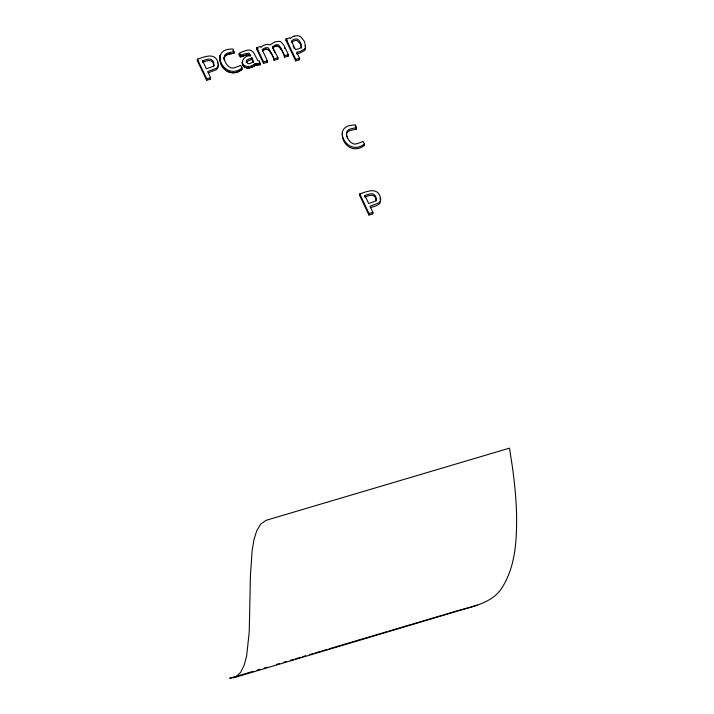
<?xml version="1.0" encoding="UTF-8"?>
<svg xmlns="http://www.w3.org/2000/svg" width="714" height="714" viewBox="0 0 714 714"><rect width="100%" height="100%" fill="white"/><g stroke="black" fill="none" stroke-linecap="round" stroke-linejoin="round"><path stroke-width="1.07" d="M213.986 66.161L213.593 63.948M376.296 200.884L375.894 198.67A10.862 8.809 3.3 0 0 375.171 197.242C373.065 193.539 367.924 196.029 365.113 196.912M197.323 60.681L197.403 59.182C202.954 57.504 213.058 52.559 217.02 59.967A16.377 13.289 3.3 0 1 217.788 61.582L218.341 64.59A6.872 5.569 3.3 0 1 216.556 68.151L207.694 71.543L210.594 77.647L210.505 79.147L206.632 80.289L197.323 60.681L198.412 60.36M202.589 60.779L206.391 68.794L213.263 66.295A3.445 2.794 3.3 0 0 213.897 65.385L213.673 62.448A10.862 8.809 3.3 0 0 212.95 61.02C210.773 57.209 205.445 59.949 202.589 60.779L202.499 62.279C205.355 61.449 210.692 58.709 212.861 62.52A10.862 8.809 3.3 0 1 213.584 63.948M206.632 80.289L206.721 78.79L197.403 59.182M234.192 51.667A38.529 31.264 3.3 0 0 227.686 53.077C219.555 55.389 227.525 70.659 234.54 67.669A42.403 34.406 3.3 0 0 240.689 65.349L242.046 67.955C224.83 82.021 207.051 47.999 233.112 49.052L234.103 53.166C230.568 54.014 222.964 54.014 224.187 59.449M260.396 63.234L255.255 63.555L255.166 65.045C251.346 69.16 242.207 69.508 242.162 62.35C242.073 60.922 242.305 66.634 244.331 67.018C249.918 70.454 254.612 64.001 260.315 64.733L259.378 60.824L258.191 60.815A1.187 0.964 3.3 0 1 257.816 60.654L253.479 52.318L250.489 50.114L247.365 50.132L242.59 51.676L239.199 53.318L239.11 54.817L240.297 56.986L247.704 54.532L249.186 54.764L250.257 56.058L249.284 54.826L247.963 54.514L241.386 56.593M240.297 56.986L240.386 55.487L239.199 53.318M242.046 67.955L241.957 69.454C230.943 78.317 217.591 67.928 220.296 55.246M253.265 62.386L251.792 59.289L251.881 57.789L246.687 60.128A2.115 1.723 3.3 0 0 246.339 60.842L247.633 63.394A1.731 1.41 3.3 0 0 248.445 63.653L249.659 63.51A14.637 11.87 3.3 0 0 253.131 61.94L253.684 61.6L251.881 57.789M284.538 57.191L284.627 55.692L281.021 48.106L278.612 44.803L276.023 44.714L272.418 46.669L277.951 57.664L277.871 59.164L274.096 60.288L274.185 58.789L268.455 48.07A1.946 1.58 3.3 0 0 267.572 47.659L265.554 47.82A8.229 6.676 3.3 0 0 262.565 49.355L262.136 49.685L267.411 60.797L267.322 62.296L263.52 63.421L256.719 49.105L256.808 47.606L260.574 46.49L260.994 47.374C263.225 44.982 266.938 43.599 270.07 44.92L274.944 41.894L279.219 41.305A4.195 3.4 3.3 0 1 280.914 41.912L283.842 45.169L288.394 54.567L288.313 56.067L284.538 57.191C283.092 51.899 278.879 41.599 272.329 48.168M263.52 63.421L263.6 61.922L256.808 47.606M304.619 49.052L300.139 51.444A22.536 18.287 3.3 0 1 296.694 52.158L299.594 58.271L299.505 59.771L295.703 60.895L285.984 40.43L286.064 38.931L289.839 37.815L290.259 38.699A9.8 7.952 3.3 0 1 294.15 36.084M295.703 60.895L295.792 59.396L286.064 38.931M355.376 126.574L355.465 125.075C329.413 124.022 347.183 158.044 364.399 143.978L363.042 141.381A42.403 34.406 3.3 0 1 356.893 143.692C349.887 146.682 341.908 131.412 350.047 129.1A38.529 31.264 3.3 0 1 356.545 127.699L355.465 125.075M346.379 134.473L347.102 132.126L349.958 130.6A38.529 31.264 3.3 0 1 356.464 129.198L356.545 127.69M359.624 195.404L359.713 193.905C365.265 192.227 375.368 187.282 379.33 194.69A16.377 13.289 3.3 0 1 380.098 196.305L380.651 199.313A6.872 5.569 3.3 0 1 378.866 202.874L370.004 206.275L372.895 212.37L372.815 213.87L368.942 215.021L359.624 195.404L360.722 195.083M342.47 131.599C340.453 144.344 353.305 154.153 364.318 145.477L364.399 143.978M364.809 197.002L364.89 195.502C367.746 194.672 373.083 191.932 375.252 195.743A10.862 8.809 3.3 0 1 375.975 197.171L376.198 200.107A3.445 2.794 3.3 0 1 375.573 201.018L368.701 203.526L364.89 195.502M368.942 215.021L369.022 213.522L359.713 193.905M246.232 62.537L246.259 62.341A2.115 1.723 3.3 0 1 246.607 61.627L251.792 59.289M301.281 48.24L300.799 45.125A21.036 17.065 3.3 0 0 300.103 43.616L297.176 40.644A2.865 2.321 3.3 0 0 296.015 40.448L294.766 40.636A8.675 7.033 3.3 0 0 291.776 42.215L291.66 42.296M220.108 55.576C218.1 68.321 230.952 78.129 241.957 69.454L241.448 68.482M220.519 54.924L220.769 54.612M262.377 50.944C268.446 44.928 273.185 55.683 274.096 60.288M255.255 63.555L252.827 65.179A13.486 10.942 3.3 0 1 250.132 66.277C238.583 68 241.073 55.424 250.828 55.585L248.972 53.131L245.134 53.782A94.471 76.648 3.3 0 0 241.475 55.094M262.493 50.855C265.197 48.097 269.803 48.802 270.606 52.925M272.828 47.793C275.47 45.205 280.058 45.5 280.932 49.605M239.975 54.362L239.11 54.817L240.395 54.148M240.386 55.487L241.475 55.094M233.523 677.845L477.514 605.133M256.719 49.105L258.129 48.686M285.984 40.43L287.394 40.011M208.22 72.864L216.449 69.633A6.872 5.569 3.3 0 0 218.252 66.09L218.154 64.644M206.721 78.79L210.594 77.647M263.6 61.922L267.411 60.797M274.185 58.789L277.951 57.664M284.627 55.692L288.394 54.567M295.792 59.396L299.594 58.271M370.227 207.676L376.224 205.828L378.759 204.356A6.872 5.569 3.3 0 0 380.562 200.812L380.16 198.206M369.022 213.522L372.895 212.37M244.893 673.784L229.676 678.3L235.906 676.854L240.68 672.329L244.206 665.145L246.678 655.729L249.24 631.854L250.418 575.645L252.194 549.994L254.068 539.249L256.87 530.448L260.797 524.005L266.036 520.336L509.484 448.133L512.268 466.028A219.858 52.158 73.5 0 1 516.552 513.277C516.865 537.954 516.061 564.363 502.995 586.132C493.785 602.527 474.444 606.079 457.906 610.613M245.902 673.489L253.006 671.383M257.067 670.178L260.11 669.277M264.162 668.072L267.206 667.171M276.336 664.457L279.379 663.556M283.44 662.36L286.484 661.45M290.536 660.254L293.579 659.343M295.605 658.745L300.683 657.246M302.709 656.639L305.753 655.738M309.814 654.533L312.857 653.631M314.883 653.033L319.952 651.525M321.978 650.927L327.057 649.419M329.083 648.821L386.899 631.667M388.934 631.069L397.046 628.659M398.064 628.365L411.246 624.447M412.264 624.152L442.689 615.129M443.706 614.825L456.889 610.916M294.195 36.164L297.399 35.709A5.373 4.355 3.3 0 1 300.683 36.744L303.959 40.752A29.738 24.124 3.3 0 1 304.682 42.233L305.556 47.427A5.301 4.302 3.3 0 1 304.619 49.052M255.166 65.045L260.315 64.733L259.932 63.832M273.239 49.543L273.373 49.801M363.81 144.505L364.318 145.477M273.667 50.364L273.828 50.685M284.44 47.936L284.663 48.4M372.271 212.727L372.815 213.87M293.097 46.258L293.347 46.785M293.847 47.838L294.097 48.373M296.792 54.05L296.613 53.675A22.536 18.287 3.3 0 0 300.058 52.961L304.539 50.551A5.301 4.302 3.3 0 0 305.476 48.927L305.28 45.589M299.148 59.012L299.505 59.771M287.858 55.112L288.313 56.067M274.346 51.747L274.783 52.675M277.425 58.236L277.871 59.164M266.661 60.904L267.322 62.296M210.148 78.379L210.505 79.147M355.92 127.886L356.464 129.189M233.023 50.551L234.103 53.166C230.443 53.943 222.572 54.175 224.276 59.824M347.191 137.516L347.575 138.462M346.638 135.847L346.87 136.642M217.351 62.252A16.377 13.289 3.3 0 1 217.708 63.082M301.451 45.964L301.37 46.74A2.927 2.374 3.3 0 1 300.656 47.82L298.613 48.829A17.011 13.798 3.3 0 1 295.435 49.525L291.428 41.064L291.856 40.707A8.675 7.033 3.3 0 1 294.846 39.118L296.105 38.949A2.865 2.321 3.3 0 1 297.265 39.154L298.988 40.359L300.469 42.661A19.305 15.654 3.3 0 1 301.112 44.214L301.451 45.964"/></g></svg>
